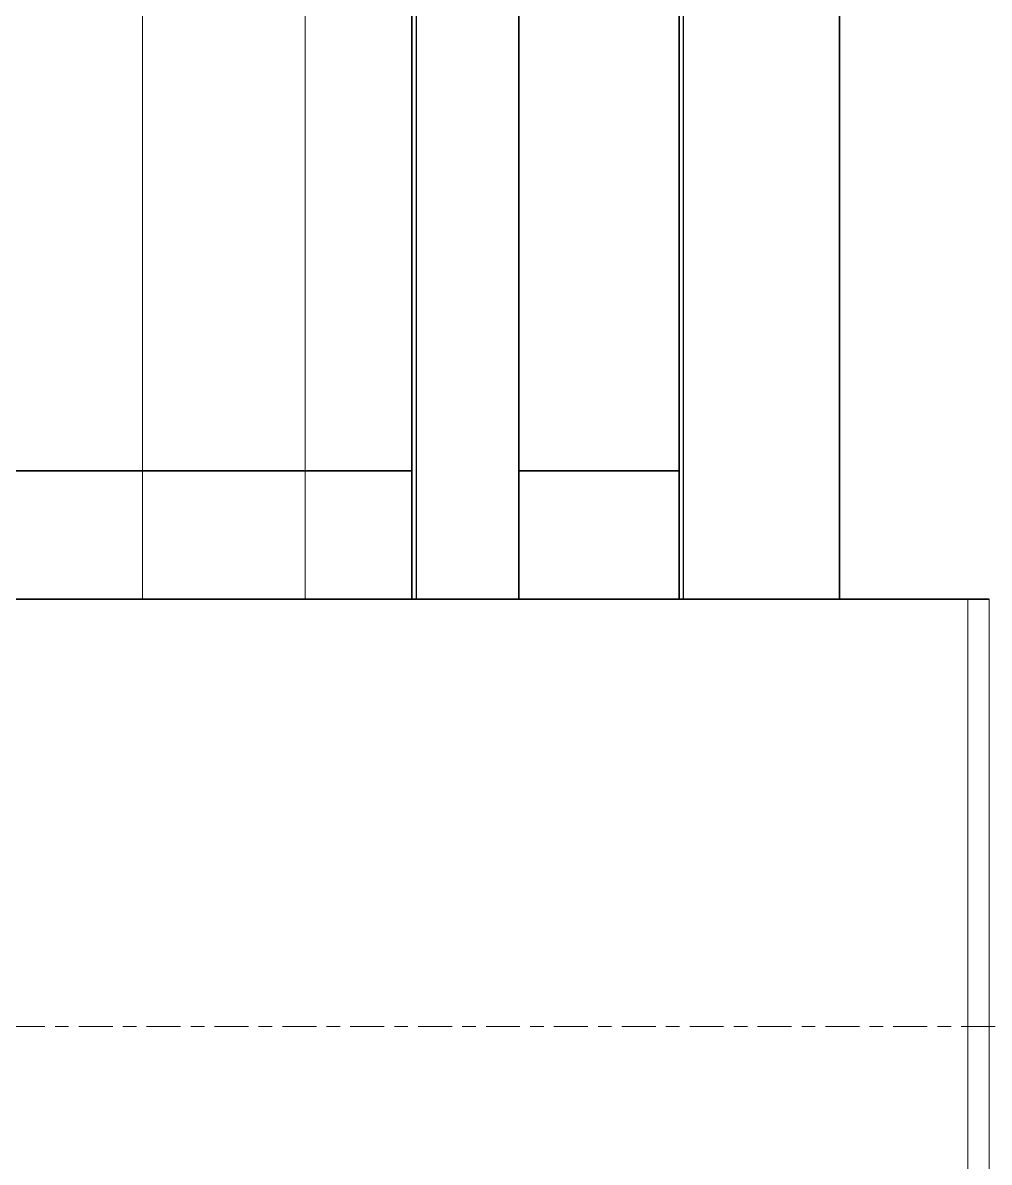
# Model space of a CAD drawing. Header units: millimetres. Extents: x -1379 to 1385823, y -4884429 to 548763.
# Drawn here: x 621381 to 621833, y -2295910 to -2295376 of the extents above; entities that cross this region are included whole.
import ezdxf

# ---------------------------------------------------------------- set-up
doc = ezdxf.new("R2010")
doc.units = ezdxf.units.MM
doc.linetypes.add('Centre', pattern=[31.75, 6.35, -4.7625, 15.875, -4.7625])
doc.layers.add('000 - CONCRETE_EX_LOUVERS_DEF_SUB', color=250, linetype='Continuous', plot=False)
for name, color, linetype, lineweight in [('A-FLOR-LEVL', 3, 'Continuous', 9), ('A-GLAZ-CURT', 2, 'Continuous', 35), ('WALL-E', 2, 'Continuous', 50)]:
    doc.layers.add(name, color=color, linetype=linetype, lineweight=lineweight)

# ---------------------------------------------------------------- blocks, each defined once
blk = doc.blocks.new('DPA_CP_Entrance Louver Grill Vertical Z - Louver Grill Vertical Z-5247632-IV01 - ELEVATION 4')
at = {"layer": '000 - CONCRETE_EX_LOUVERS_DEF_SUB'}
for p, q in [((2315227.73, 109825), (2315227.73, 111625)), ((2315277.73, 111625), (2315277.73, 109825)), ((2315277.73, 109825), (2315277.73, 111625)), ((2315277.73, 111625), (2315277.73, 109825)), ((2315277.73, 109825), (2315277.73, 111625)), ((2315352.73, 111625), (2315352.73, 109825)), ((2315352.73, 109825), (2315352.73, 111625)), ((2315352.73, 111625), (2315352.73, 109825)), ((2315352.73, 109825), (2315352.73, 111625)), ((2315354.73, 109825), (2315354.73, 111625)), ((2315354.73, 109825), (2315354.73, 111625)), ((2315427.73, 111625), (2315427.73, 109825)), ((2315427.73, 111625), (2315427.73, 109825)), ((2315427.73, 109825), (2315427.73, 111625)), ((2315427.73, 109825), (2315427.73, 111625)), ((2315227.73, 109885), (2315227.73, 111575)), ((2315227.73, 109885), (2315227.73, 111575)), ((2315227.73, 109885), (2315227.73, 111575)), ((2315277.73, 109825), (2315277.73, 109885)), ((2315277.73, 109885), (2315352.73, 109885)), ((2315352.73, 109885), (2315277.73, 109885)), ((2315277.73, 109885), (2315277.73, 109825)), ((2315352.73, 109885), (2315352.73, 109825)), ((2315352.73, 109825), (2315352.73, 109885)), ((2315277.73, 109825), (2315227.73, 109825)), ((2315227.73, 109825), (2315277.73, 109825)), ((2315277.73, 109825), (2315227.73, 109825)), ((2315227.73, 109825), (2315277.73, 109825)), ((2315352.73, 109825), (2315277.73, 109825)), ((2315277.73, 109825), (2315352.73, 109825)), ((2315353.33, 109825), (2315354.73, 109825)), ((2315427.73, 109825), (2315353.33, 109825)), ((2315353.33, 109825), (2315427.73, 109825)), ((2315354.73, 109825), (2315353.33, 109825)), ((2315354.73, 109825), (2315427.73, 109825)), ((2315427.73, 109825), (2315354.73, 109825))]:
    blk.add_line(p, q, dxfattribs=at)
blk = doc.blocks.new('GM_Louver Grill Vertical Z1 - Z Profile-5053999-IV01 - ELEVATION 4')
at = {"layer": '000 - CONCRETE_EX_LOUVERS_DEF_SUB', "lineweight": 9}
for p, q in [((2315352.73, 111625), (2315352.73, 109825)), ((2315352.73, 109825), (2315352.73, 111625)), ((2315427.73, 109825), (2315427.73, 111625)), ((2315427.73, 109825), (2315427.73, 111625)), ((2315427.73, 109825), (2315427.73, 111625)), ((2315353.33, 109825), (2315354.73, 109825)), ((2315425.73, 109825), (2315353.33, 109825)), ((2315354.73, 109825), (2315427.73, 109825)), ((2315427.73, 109825), (2315425.73, 109825))]:
    blk.add_line(p, q, dxfattribs=at)
blk = doc.blocks.new('DPA_CP_Entrance Louver Grill Vertical Z - Louver Grill Vertical Z-5053933-IV01 - ELEVATION 4')
at = {"layer": '000 - CONCRETE_EX_LOUVERS_DEF_SUB'}
for p, q in [((2315277.73, 111625), (2315277.73, 109825)), ((2315277.73, 109825), (2315277.73, 111625)), ((2315277.73, 111625), (2315277.73, 109825)), ((2315277.73, 109825), (2315277.73, 111625)), ((2315352.73, 111625), (2315352.73, 109825)), ((2315352.73, 109825), (2315352.73, 111625)), ((2315352.73, 111625), (2315352.73, 109825)), ((2315352.73, 109825), (2315352.73, 111625)), ((2315427.73, 111625), (2315427.73, 109825)), ((2315427.73, 111625), (2315427.73, 109825)), ((2315427.73, 109825), (2315427.73, 111625)), ((2315427.73, 109825), (2315427.73, 111625)), ((2315227.73, 109885), (2315227.73, 111575)), ((2315227.73, 109885), (2315227.73, 111575)), ((2315227.73, 109885), (2315227.73, 111575)), ((2315227.73, 109885), (2315227.73, 111575)), ((2315277.73, 109825), (2315277.73, 109885)), ((2315277.73, 109885), (2315352.73, 109885)), ((2315352.73, 109885), (2315277.73, 109885)), ((2315277.73, 109885), (2315277.73, 109825)), ((2315352.73, 109885), (2315352.73, 109825)), ((2315352.73, 109825), (2315352.73, 109885)), ((2315277.73, 109825), (2315227.73, 109825)), ((2315227.73, 109825), (2315277.73, 109825)), ((2315277.73, 109825), (2315227.73, 109825)), ((2315227.73, 109825), (2315277.73, 109825)), ((2315352.73, 109825), (2315277.73, 109825)), ((2315277.73, 109825), (2315352.73, 109825)), ((2315353.33, 109825), (2315354.73, 109825)), ((2315427.73, 109825), (2315353.33, 109825)), ((2315353.33, 109825), (2315427.73, 109825)), ((2315354.73, 109825), (2315353.33, 109825)), ((2315354.73, 109825), (2315427.73, 109825)), ((2315427.73, 109825), (2315354.73, 109825))]:
    blk.add_line(p, q, dxfattribs=at)
blk = doc.blocks.new('DPA_CP_Entrance Louver Grill Vertical Z - Louver Grill Vertical Z-V168-IV01 - ELEVATION 4')
at = {"layer": '000 - CONCRETE_EX_LOUVERS_DEF_SUB'}
for p, q in [((2315277.73, 111625), (2315277.73, 109825)), ((2315277.73, 109825), (2315277.73, 111625)), ((2315277.73, 111625), (2315277.73, 109825)), ((2315277.73, 109825), (2315277.73, 111625)), ((2315352.73, 111625), (2315352.73, 109825)), ((2315352.73, 109825), (2315352.73, 111625)), ((2315352.73, 111625), (2315352.73, 109825)), ((2315352.73, 109825), (2315352.73, 111625)), ((2315427.73, 111625), (2315427.73, 109825)), ((2315427.73, 111625), (2315427.73, 109825)), ((2315427.73, 109825), (2315427.73, 111625)), ((2315427.73, 109825), (2315427.73, 111625)), ((2315227.73, 109885), (2315227.73, 111575)), ((2315227.73, 109885), (2315227.73, 111575)), ((2315227.73, 109885), (2315227.73, 111575)), ((2315227.73, 109885), (2315227.73, 111575)), ((2315277.73, 109825), (2315277.73, 109885)), ((2315277.73, 109885), (2315352.73, 109885)), ((2315352.73, 109885), (2315277.73, 109885)), ((2315277.73, 109885), (2315277.73, 109825)), ((2315352.73, 109885), (2315352.73, 109825)), ((2315352.73, 109825), (2315352.73, 109885)), ((2315277.73, 109825), (2315227.73, 109825)), ((2315227.73, 109825), (2315277.73, 109825)), ((2315277.73, 109825), (2315227.73, 109825)), ((2315227.73, 109825), (2315277.73, 109825)), ((2315352.73, 109825), (2315277.73, 109825)), ((2315277.73, 109825), (2315352.73, 109825)), ((2315353.33, 109825), (2315354.73, 109825)), ((2315427.73, 109825), (2315353.33, 109825)), ((2315353.33, 109825), (2315427.73, 109825)), ((2315354.73, 109825), (2315353.33, 109825)), ((2315354.73, 109825), (2315427.73, 109825)), ((2315427.73, 109825), (2315354.73, 109825))]:
    blk.add_line(p, q, dxfattribs=at)
blk = doc.blocks.new('GM_Louver Grill Vertical Z1 - Z Profile-V169-IV01 - ELEVATION 4')
at = {"layer": '000 - CONCRETE_EX_LOUVERS_DEF_SUB', "lineweight": 9}
for p, q in [((2315352.73, 111625), (2315352.73, 109825)), ((2315352.73, 109825), (2315352.73, 111625)), ((2315427.73, 109825), (2315427.73, 111625)), ((2315427.73, 109825), (2315427.73, 111625)), ((2315427.73, 109825), (2315427.73, 111625)), ((2315353.33, 109825), (2315354.73, 109825)), ((2315425.73, 109825), (2315353.33, 109825)), ((2315354.73, 109825), (2315427.73, 109825)), ((2315427.73, 109825), (2315425.73, 109825))]:
    blk.add_line(p, q, dxfattribs=at)
blk = doc.blocks.new('GM_Louver Grill Vertical Z1 - Z Profile-V170-IV01 - ELEVATION 4')
at = {"layer": '000 - CONCRETE_EX_LOUVERS_DEF_SUB', "lineweight": 9}
for p, q in [((2315352.73, 111625), (2315352.73, 109825)), ((2315352.73, 109825), (2315352.73, 111625)), ((2315427.73, 109825), (2315427.73, 111625)), ((2315427.73, 109825), (2315427.73, 111625)), ((2315427.73, 109825), (2315427.73, 111625)), ((2315353.33, 109825), (2315354.73, 109825)), ((2315425.73, 109825), (2315353.33, 109825)), ((2315354.73, 109825), (2315427.73, 109825)), ((2315427.73, 109825), (2315425.73, 109825))]:
    blk.add_line(p, q, dxfattribs=at)
blk = doc.blocks.new('GM_Louver Grill Vertical Z1 - Z Profile-V171-IV01 - ELEVATION 4')
at = {"layer": '000 - CONCRETE_EX_LOUVERS_DEF_SUB', "lineweight": 9}
for p, q in [((2315352.73, 111625), (2315352.73, 109825)), ((2315352.73, 109825), (2315352.73, 111625)), ((2315427.73, 109825), (2315427.73, 111625)), ((2315427.73, 109825), (2315427.73, 111625)), ((2315427.73, 109825), (2315427.73, 111625)), ((2315353.33, 109825), (2315354.73, 109825)), ((2315425.73, 109825), (2315353.33, 109825)), ((2315354.73, 109825), (2315427.73, 109825)), ((2315427.73, 109825), (2315425.73, 109825))]:
    blk.add_line(p, q, dxfattribs=at)
blk = doc.blocks.new('GM_Louver Grill Vertical Z1 - Z Profile-V172-IV01 - ELEVATION 4')
at = {"layer": '000 - CONCRETE_EX_LOUVERS_DEF_SUB', "lineweight": 9}
for p, q in [((2315352.73, 111625), (2315352.73, 109825)), ((2315352.73, 109825), (2315352.73, 111625)), ((2315427.73, 109825), (2315427.73, 111625)), ((2315427.73, 109825), (2315427.73, 111625)), ((2315427.73, 109825), (2315427.73, 111625)), ((2315353.33, 109825), (2315354.73, 109825)), ((2315425.73, 109825), (2315353.33, 109825)), ((2315354.73, 109825), (2315427.73, 109825)), ((2315427.73, 109825), (2315425.73, 109825))]:
    blk.add_line(p, q, dxfattribs=at)
blk = doc.blocks.new('DPA_CP_Entrance Louver Grill Vertical Z - Louver Grill Vertical Z-5243039-IV01 - ELEVATION 4')
at = {"layer": '000 - CONCRETE_EX_LOUVERS_DEF_SUB'}
for p, q in [((2315277.73, 111625), (2315277.73, 109825)), ((2315277.73, 109825), (2315277.73, 111625)), ((2315277.73, 109825), (2315277.73, 111625)), ((2315277.73, 109825), (2315277.73, 111625)), ((2315227.73, 109885), (2315227.73, 111575)), ((2315227.73, 109885), (2315227.73, 111575)), ((2315227.73, 111575), (2315227.73, 109885)), ((2315227.73, 109885), (2315227.73, 111575)), ((2315227.73, 109885), (2315227.73, 111575)), ((2315227.73, 109885), (2315227.73, 111575)), ((2315227.73, 109885), (2313960.23, 109885)), ((2315227.73, 109885), (2313960.23, 109885)), ((2313960.23, 109885), (2315227.73, 109885)), ((2315227.73, 109885), (2313960.23, 109885)), ((2315277.73, 109825), (2315277.73, 109885)), ((2315277.73, 109885), (2315277.73, 109825)), ((2313909.73, 109825), (2315277.73, 109825)), ((2315277.73, 109825), (2313909.73, 109825)), ((2315277.73, 109825), (2315227.73, 109825)), ((2315227.73, 109825), (2315277.73, 109825)), ((2315227.73, 109825), (2315229.73, 109825)), ((2315277.73, 109825), (2315227.73, 109825)), ((2315229.73, 109825), (2315277.73, 109825))]:
    blk.add_line(p, q, dxfattribs=at)
blk = doc.blocks.new('GM_Louver Grill Vertical Z1 - Z Profile-V173-IV01 - ELEVATION 4')
at = {"layer": '000 - CONCRETE_EX_LOUVERS_DEF_SUB', "lineweight": 9}
blk.add_line((2315227.73, 109885), (2315227.73, 111575), dxfattribs=at)
blk = doc.blocks.new('DPA_CP_Entrance Louver Grill Vertical Z - Louver Grill Vertical Z-5242974-IV01 - ELEVATION 4')
at = {"layer": '000 - CONCRETE_EX_LOUVERS_DEF_SUB'}
for p, q in [((2315227.73, 111625), (2315227.73, 109825)), ((2315227.73, 109825), (2315227.73, 111625)), ((2315229.73, 111625), (2315229.73, 109825)), ((2315229.73, 111625), (2315229.73, 109825)), ((2315277.73, 109825), (2315277.73, 111625)), ((2315277.73, 109825), (2315277.73, 111625)), ((2315277.73, 111625), (2315277.73, 109825)), ((2315277.73, 111625), (2315277.73, 109825)), ((2315227.73, 111575), (2315227.73, 109885)), ((2315227.73, 109885), (2315227.73, 111575)), ((2315227.73, 111575), (2315227.73, 109885)), ((2315227.73, 109885), (2315227.73, 111575)), ((2313960.23, 109885), (2315227.73, 109885)), ((2313960.23, 109885), (2315227.73, 109885)), ((2315227.73, 109885), (2313960.23, 109885)), ((2313960.23, 109885), (2315227.73, 109885)), ((2315277.73, 109825), (2315277.73, 109885)), ((2315277.73, 109885), (2315277.73, 109825)), ((2315277.73, 109825), (2313910.23, 109825)), ((2313910.23, 109825), (2315277.73, 109825)), ((2315227.73, 109825), (2315277.73, 109825)), ((2315277.73, 109825), (2315227.73, 109825)), ((2315227.73, 109825), (2315277.73, 109825)), ((2315229.73, 109825), (2315227.73, 109825)), ((2315277.73, 109825), (2315229.73, 109825))]:
    blk.add_line(p, q, dxfattribs=at)
blk = doc.blocks.new('GM_Louver Grill Vertical Z1 - Z Profile-V175-IV01 - ELEVATION 4')
at = {"layer": '000 - CONCRETE_EX_LOUVERS_DEF_SUB', "lineweight": 9}
blk.add_line((2311866.48, 109825), (2311866.48, 111625), dxfattribs=at)
blk = doc.blocks.new('DPA_Curved type B 1 - Curved Type B-5847192-IV01 - ELEVATION 4')
at = {"layer": 'A-GLAZ-CURT'}
for p, q in [((2313909.73, 109825), (2315497.73, 109825)), ((2315447.73, 109825), (2314703.73, 109825)), ((2315497.73, 109825), (2315447.73, 109825))]:
    blk.add_line(p, q, dxfattribs=at)

msp = doc.modelspace()

# ---------------------------------------------------------------- linework, layer by layer
at = {"layer": '000 - CONCRETE_EX_LOUVERS_DEF_SUB', "lineweight": 9}
for p, q in [((617707.78, -2295645.96), (621832.78, -2295645.96)), ((621822.78, -2295645.96), (620249.78, -2295645.96)), ((621562.78, -2295645.96), (621362.78, -2295645.96)), ((621362.78, -2295645.96), (621562.78, -2295645.96)), ((621832.78, -2295645.96), (621822.78, -2295645.96))]:
    msp.add_line(p, q, dxfattribs=at)
at = {"layer": 'A-FLOR-LEVL', "linetype": 'Centre'}
msp.add_line((601234.56, -2295845.96), (631213.66, -2295845.96), dxfattribs=at)
at = {"layer": 'WALL-E', "lineweight": 9}
for p, q in [((621812.78, -2295645.96), (617249.78, -2295645.96)), ((617249.78, -2295645.96), (621562.78, -2295645.96)), ((621562.78, -2295645.96), (617249.78, -2295645.96)), ((617249.78, -2295645.96), (621812.78, -2295645.96)), ((621822.78, -2298695.96), (621822.78, -2295645.96)), ((621822.78, -2295645.96), (621822.78, -2298695.96)), ((621832.78, -2295645.96), (621832.78, -2301795.96)), ((621832.78, -2295645.96), (621832.78, -2301795.96))]:
    msp.add_line(p, q, dxfattribs=at)

# ---------------------------------------------------------------- block references
at = {"layer": '000 - CONCRETE_EX_LOUVERS_DEF_SUB'}
for name, p in [('DPA_CP_Entrance Louver Grill Vertical Z - Louver Grill Vertical Z-5243039-IV01 - ELEVATION 4', (-1693664.95, -2405470.96)), ('DPA_CP_Entrance Louver Grill Vertical Z - Louver Grill Vertical Z-5242974-IV01 - ELEVATION 4', (-1693664.95, -2405470.96)), ('GM_Louver Grill Vertical Z1 - Z Profile-V175-IV01 - ELEVATION 4', (-1690429.8, -2405470.96)), ('GM_Louver Grill Vertical Z1 - Z Profile-V175-IV01 - ELEVATION 4', (-1690353.7, -2405470.96)), ('DPA_CP_Entrance Louver Grill Vertical Z - Louver Grill Vertical Z-5247632-IV01 - ELEVATION 4', (-1693664.95, -2405470.96)), ('DPA_CP_Entrance Louver Grill Vertical Z - Louver Grill Vertical Z-5053933-IV01 - ELEVATION 4', (-1693664.95, -2405470.96)), ('DPA_CP_Entrance Louver Grill Vertical Z - Louver Grill Vertical Z-5053933-IV01 - ELEVATION 4', (-1693664.95, -2405470.96)), ('DPA_CP_Entrance Louver Grill Vertical Z - Louver Grill Vertical Z-5053933-IV01 - ELEVATION 4', (-1693664.95, -2405470.96)), ('DPA_CP_Entrance Louver Grill Vertical Z - Louver Grill Vertical Z-5053933-IV01 - ELEVATION 4', (-1693664.95, -2405470.96)), ('DPA_CP_Entrance Louver Grill Vertical Z - Louver Grill Vertical Z-5053933-IV01 - ELEVATION 4', (-1693664.95, -2405470.96)), ('DPA_CP_Entrance Louver Grill Vertical Z - Louver Grill Vertical Z-5053933-IV01 - ELEVATION 4', (-1693664.95, -2405470.96)), ('DPA_CP_Entrance Louver Grill Vertical Z - Louver Grill Vertical Z-5053933-IV01 - ELEVATION 4', (-1693664.95, -2405470.96)), ('DPA_CP_Entrance Louver Grill Vertical Z - Louver Grill Vertical Z-5053933-IV01 - ELEVATION 4', (-1693664.95, -2405470.96)), ('DPA_CP_Entrance Louver Grill Vertical Z - Louver Grill Vertical Z-5053933-IV01 - ELEVATION 4', (-1693664.95, -2405470.96)), ('DPA_CP_Entrance Louver Grill Vertical Z - Louver Grill Vertical Z-V168-IV01 - ELEVATION 4', (-1693664.95, -2405470.96)), ('GM_Louver Grill Vertical Z1 - Z Profile-5053999-IV01 - ELEVATION 4', (-1693664.95, -2405470.96)), ('GM_Louver Grill Vertical Z1 - Z Profile-5053999-IV01 - ELEVATION 4', (-1693664.95, -2405470.96)), ('GM_Louver Grill Vertical Z1 - Z Profile-5053999-IV01 - ELEVATION 4', (-1693664.95, -2405470.96)), ('GM_Louver Grill Vertical Z1 - Z Profile-5053999-IV01 - ELEVATION 4', (-1693664.95, -2405470.96)), ('GM_Louver Grill Vertical Z1 - Z Profile-5053999-IV01 - ELEVATION 4', (-1693664.95, -2405470.96)), ('GM_Louver Grill Vertical Z1 - Z Profile-5053999-IV01 - ELEVATION 4', (-1693664.95, -2405470.96)), ('GM_Louver Grill Vertical Z1 - Z Profile-5053999-IV01 - ELEVATION 4', (-1693664.95, -2405470.96)), ('GM_Louver Grill Vertical Z1 - Z Profile-5053999-IV01 - ELEVATION 4', (-1693664.95, -2405470.96)), ('GM_Louver Grill Vertical Z1 - Z Profile-5053999-IV01 - ELEVATION 4', (-1693664.95, -2405470.96)), ('GM_Louver Grill Vertical Z1 - Z Profile-5053999-IV01 - ELEVATION 4', (-1693664.95, -2405470.96)), ('GM_Louver Grill Vertical Z1 - Z Profile-5053999-IV01 - ELEVATION 4', (-1693664.95, -2405470.96)), ('GM_Louver Grill Vertical Z1 - Z Profile-5053999-IV01 - ELEVATION 4', (-1693664.95, -2405470.96)), ('GM_Louver Grill Vertical Z1 - Z Profile-5053999-IV01 - ELEVATION 4', (-1693664.95, -2405470.96)), ('GM_Louver Grill Vertical Z1 - Z Profile-5053999-IV01 - ELEVATION 4', (-1693664.95, -2405470.96)), ('GM_Louver Grill Vertical Z1 - Z Profile-5053999-IV01 - ELEVATION 4', (-1693664.95, -2405470.96)), ('GM_Louver Grill Vertical Z1 - Z Profile-5053999-IV01 - ELEVATION 4', (-1693664.95, -2405470.96)), ('GM_Louver Grill Vertical Z1 - Z Profile-5053999-IV01 - ELEVATION 4', (-1693664.95, -2405470.96)), ('GM_Louver Grill Vertical Z1 - Z Profile-5053999-IV01 - ELEVATION 4', (-1693664.95, -2405470.96)), ('GM_Louver Grill Vertical Z1 - Z Profile-5053999-IV01 - ELEVATION 4', (-1693664.95, -2405470.96)), ('GM_Louver Grill Vertical Z1 - Z Profile-5053999-IV01 - ELEVATION 4', (-1693664.95, -2405470.96)), ('GM_Louver Grill Vertical Z1 - Z Profile-5053999-IV01 - ELEVATION 4', (-1693664.95, -2405470.96)), ('GM_Louver Grill Vertical Z1 - Z Profile-5053999-IV01 - ELEVATION 4', (-1693664.95, -2405470.96)), ('GM_Louver Grill Vertical Z1 - Z Profile-5053999-IV01 - ELEVATION 4', (-1693664.95, -2405470.96)), ('GM_Louver Grill Vertical Z1 - Z Profile-5053999-IV01 - ELEVATION 4', (-1693664.95, -2405470.96)), ('GM_Louver Grill Vertical Z1 - Z Profile-5053999-IV01 - ELEVATION 4', (-1693664.95, -2405470.96)), ('GM_Louver Grill Vertical Z1 - Z Profile-5053999-IV01 - ELEVATION 4', (-1693664.95, -2405470.96)), ('GM_Louver Grill Vertical Z1 - Z Profile-5053999-IV01 - ELEVATION 4', (-1693664.95, -2405470.96)), ('GM_Louver Grill Vertical Z1 - Z Profile-5053999-IV01 - ELEVATION 4', (-1693664.95, -2405470.96)), ('GM_Louver Grill Vertical Z1 - Z Profile-5053999-IV01 - ELEVATION 4', (-1693664.95, -2405470.96)), ('GM_Louver Grill Vertical Z1 - Z Profile-5053999-IV01 - ELEVATION 4', (-1693664.95, -2405470.96)), ('GM_Louver Grill Vertical Z1 - Z Profile-5053999-IV01 - ELEVATION 4', (-1693664.95, -2405470.96)), ('GM_Louver Grill Vertical Z1 - Z Profile-5053999-IV01 - ELEVATION 4', (-1693664.95, -2405470.96)), ('GM_Louver Grill Vertical Z1 - Z Profile-V169-IV01 - ELEVATION 4', (-1693664.95, -2405470.96)), ('GM_Louver Grill Vertical Z1 - Z Profile-V169-IV01 - ELEVATION 4', (-1693664.95, -2405470.96)), ('GM_Louver Grill Vertical Z1 - Z Profile-V169-IV01 - ELEVATION 4', (-1693664.95, -2405470.96)), ('GM_Louver Grill Vertical Z1 - Z Profile-V169-IV01 - ELEVATION 4', (-1693664.95, -2405470.96)), ('GM_Louver Grill Vertical Z1 - Z Profile-V169-IV01 - ELEVATION 4', (-1693664.95, -2405470.96)), ('GM_Louver Grill Vertical Z1 - Z Profile-V169-IV01 - ELEVATION 4', (-1693664.95, -2405470.96)), ('GM_Louver Grill Vertical Z1 - Z Profile-V169-IV01 - ELEVATION 4', (-1693664.95, -2405470.96)), ('GM_Louver Grill Vertical Z1 - Z Profile-V169-IV01 - ELEVATION 4', (-1693664.95, -2405470.96)), ('GM_Louver Grill Vertical Z1 - Z Profile-V169-IV01 - ELEVATION 4', (-1693664.95, -2405470.96)), ('GM_Louver Grill Vertical Z1 - Z Profile-V169-IV01 - ELEVATION 4', (-1693664.95, -2405470.96)), ('GM_Louver Grill Vertical Z1 - Z Profile-V169-IV01 - ELEVATION 4', (-1693664.95, -2405470.96)), ('GM_Louver Grill Vertical Z1 - Z Profile-V169-IV01 - ELEVATION 4', (-1693664.95, -2405470.96)), ('GM_Louver Grill Vertical Z1 - Z Profile-V169-IV01 - ELEVATION 4', (-1693664.95, -2405470.96)), ('GM_Louver Grill Vertical Z1 - Z Profile-5053999-IV01 - ELEVATION 4', (-1693664.95, -2405470.96)), ('GM_Louver Grill Vertical Z1 - Z Profile-5053999-IV01 - ELEVATION 4', (-1693664.95, -2405470.96)), ('GM_Louver Grill Vertical Z1 - Z Profile-5053999-IV01 - ELEVATION 4', (-1693664.95, -2405470.96)), ('GM_Louver Grill Vertical Z1 - Z Profile-5053999-IV01 - ELEVATION 4', (-1693664.95, -2405470.96)), ('GM_Louver Grill Vertical Z1 - Z Profile-V169-IV01 - ELEVATION 4', (-1693664.95, -2405470.96)), ('GM_Louver Grill Vertical Z1 - Z Profile-5053999-IV01 - ELEVATION 4', (-1693664.95, -2405470.96)), ('GM_Louver Grill Vertical Z1 - Z Profile-V169-IV01 - ELEVATION 4', (-1693664.95, -2405470.96)), ('GM_Louver Grill Vertical Z1 - Z Profile-V169-IV01 - ELEVATION 4', (-1693664.95, -2405470.96)), ('GM_Louver Grill Vertical Z1 - Z Profile-V169-IV01 - ELEVATION 4', (-1693664.95, -2405470.96)), ('GM_Louver Grill Vertical Z1 - Z Profile-V169-IV01 - ELEVATION 4', (-1693664.95, -2405470.96)), ('GM_Louver Grill Vertical Z1 - Z Profile-V169-IV01 - ELEVATION 4', (-1693664.95, -2405470.96)), ('GM_Louver Grill Vertical Z1 - Z Profile-V169-IV01 - ELEVATION 4', (-1693664.95, -2405470.96)), ('GM_Louver Grill Vertical Z1 - Z Profile-V169-IV01 - ELEVATION 4', (-1693664.95, -2405470.96)), ('GM_Louver Grill Vertical Z1 - Z Profile-V169-IV01 - ELEVATION 4', (-1693664.95, -2405470.96)), ('GM_Louver Grill Vertical Z1 - Z Profile-V169-IV01 - ELEVATION 4', (-1693664.95, -2405470.96)), ('GM_Louver Grill Vertical Z1 - Z Profile-V169-IV01 - ELEVATION 4', (-1693664.95, -2405470.96)), ('GM_Louver Grill Vertical Z1 - Z Profile-V169-IV01 - ELEVATION 4', (-1693664.95, -2405470.96)), ('GM_Louver Grill Vertical Z1 - Z Profile-V169-IV01 - ELEVATION 4', (-1693664.95, -2405470.96)), ('GM_Louver Grill Vertical Z1 - Z Profile-V169-IV01 - ELEVATION 4', (-1693664.95, -2405470.96)), ('GM_Louver Grill Vertical Z1 - Z Profile-V169-IV01 - ELEVATION 4', (-1693664.95, -2405470.96)), ('GM_Louver Grill Vertical Z1 - Z Profile-V169-IV01 - ELEVATION 4', (-1693664.95, -2405470.96)), ('GM_Louver Grill Vertical Z1 - Z Profile-V169-IV01 - ELEVATION 4', (-1693664.95, -2405470.96)), ('GM_Louver Grill Vertical Z1 - Z Profile-V169-IV01 - ELEVATION 4', (-1693664.95, -2405470.96)), ('GM_Louver Grill Vertical Z1 - Z Profile-V169-IV01 - ELEVATION 4', (-1693664.95, -2405470.96)), ('GM_Louver Grill Vertical Z1 - Z Profile-V169-IV01 - ELEVATION 4', (-1693664.95, -2405470.96)), ('GM_Louver Grill Vertical Z1 - Z Profile-V169-IV01 - ELEVATION 4', (-1693664.95, -2405470.96)), ('GM_Louver Grill Vertical Z1 - Z Profile-V169-IV01 - ELEVATION 4', (-1693664.95, -2405470.96)), ('GM_Louver Grill Vertical Z1 - Z Profile-V169-IV01 - ELEVATION 4', (-1693664.95, -2405470.96)), ('GM_Louver Grill Vertical Z1 - Z Profile-V169-IV01 - ELEVATION 4', (-1693664.95, -2405470.96)), ('GM_Louver Grill Vertical Z1 - Z Profile-V169-IV01 - ELEVATION 4', (-1693664.95, -2405470.96)), ('GM_Louver Grill Vertical Z1 - Z Profile-V169-IV01 - ELEVATION 4', (-1693664.95, -2405470.96)), ('GM_Louver Grill Vertical Z1 - Z Profile-V169-IV01 - ELEVATION 4', (-1693664.95, -2405470.96)), ('GM_Louver Grill Vertical Z1 - Z Profile-V169-IV01 - ELEVATION 4', (-1693664.95, -2405470.96)), ('GM_Louver Grill Vertical Z1 - Z Profile-V169-IV01 - ELEVATION 4', (-1693664.95, -2405470.96)), ('GM_Louver Grill Vertical Z1 - Z Profile-V169-IV01 - ELEVATION 4', (-1693664.95, -2405470.96)), ('GM_Louver Grill Vertical Z1 - Z Profile-V169-IV01 - ELEVATION 4', (-1693664.95, -2405470.96)), ('GM_Louver Grill Vertical Z1 - Z Profile-V169-IV01 - ELEVATION 4', (-1693664.95, -2405470.96)), ('GM_Louver Grill Vertical Z1 - Z Profile-V169-IV01 - ELEVATION 4', (-1693664.95, -2405470.96)), ('GM_Louver Grill Vertical Z1 - Z Profile-V169-IV01 - ELEVATION 4', (-1693664.95, -2405470.96)), ('GM_Louver Grill Vertical Z1 - Z Profile-V169-IV01 - ELEVATION 4', (-1693664.95, -2405470.96)), ('GM_Louver Grill Vertical Z1 - Z Profile-V169-IV01 - ELEVATION 4', (-1693664.95, -2405470.96)), ('GM_Louver Grill Vertical Z1 - Z Profile-V169-IV01 - ELEVATION 4', (-1693664.95, -2405470.96)), ('GM_Louver Grill Vertical Z1 - Z Profile-V169-IV01 - ELEVATION 4', (-1693664.95, -2405470.96)), ('GM_Louver Grill Vertical Z1 - Z Profile-V169-IV01 - ELEVATION 4', (-1693664.95, -2405470.96)), ('GM_Louver Grill Vertical Z1 - Z Profile-V170-IV01 - ELEVATION 4', (-1693664.95, -2405470.96)), ('GM_Louver Grill Vertical Z1 - Z Profile-V170-IV01 - ELEVATION 4', (-1693664.95, -2405470.96)), ('GM_Louver Grill Vertical Z1 - Z Profile-V170-IV01 - ELEVATION 4', (-1693664.95, -2405470.96)), ('GM_Louver Grill Vertical Z1 - Z Profile-V170-IV01 - ELEVATION 4', (-1693664.95, -2405470.96)), ('GM_Louver Grill Vertical Z1 - Z Profile-V170-IV01 - ELEVATION 4', (-1693664.95, -2405470.96)), ('GM_Louver Grill Vertical Z1 - Z Profile-V170-IV01 - ELEVATION 4', (-1693664.95, -2405470.96)), ('GM_Louver Grill Vertical Z1 - Z Profile-V170-IV01 - ELEVATION 4', (-1693664.95, -2405470.96)), ('GM_Louver Grill Vertical Z1 - Z Profile-V170-IV01 - ELEVATION 4', (-1693664.95, -2405470.96)), ('GM_Louver Grill Vertical Z1 - Z Profile-V170-IV01 - ELEVATION 4', (-1693664.95, -2405470.96)), ('GM_Louver Grill Vertical Z1 - Z Profile-V170-IV01 - ELEVATION 4', (-1693664.95, -2405470.96)), ('GM_Louver Grill Vertical Z1 - Z Profile-V170-IV01 - ELEVATION 4', (-1693664.95, -2405470.96)), ('GM_Louver Grill Vertical Z1 - Z Profile-V170-IV01 - ELEVATION 4', (-1693664.95, -2405470.96)), ('GM_Louver Grill Vertical Z1 - Z Profile-V170-IV01 - ELEVATION 4', (-1693664.95, -2405470.96)), ('GM_Louver Grill Vertical Z1 - Z Profile-V170-IV01 - ELEVATION 4', (-1693664.95, -2405470.96)), ('GM_Louver Grill Vertical Z1 - Z Profile-V170-IV01 - ELEVATION 4', (-1693664.95, -2405470.96)), ('GM_Louver Grill Vertical Z1 - Z Profile-V170-IV01 - ELEVATION 4', (-1693664.95, -2405470.96)), ('GM_Louver Grill Vertical Z1 - Z Profile-V170-IV01 - ELEVATION 4', (-1693664.95, -2405470.96)), ('GM_Louver Grill Vertical Z1 - Z Profile-V170-IV01 - ELEVATION 4', (-1693664.95, -2405470.96)), ('GM_Louver Grill Vertical Z1 - Z Profile-V170-IV01 - ELEVATION 4', (-1693664.95, -2405470.96)), ('GM_Louver Grill Vertical Z1 - Z Profile-V170-IV01 - ELEVATION 4', (-1693664.95, -2405470.96)), ('GM_Louver Grill Vertical Z1 - Z Profile-V170-IV01 - ELEVATION 4', (-1693664.95, -2405470.96)), ('GM_Louver Grill Vertical Z1 - Z Profile-V170-IV01 - ELEVATION 4', (-1693664.95, -2405470.96)), ('GM_Louver Grill Vertical Z1 - Z Profile-V170-IV01 - ELEVATION 4', (-1693664.95, -2405470.96)), ('GM_Louver Grill Vertical Z1 - Z Profile-V170-IV01 - ELEVATION 4', (-1693664.95, -2405470.96)), ('GM_Louver Grill Vertical Z1 - Z Profile-V170-IV01 - ELEVATION 4', (-1693664.95, -2405470.96)), ('GM_Louver Grill Vertical Z1 - Z Profile-V170-IV01 - ELEVATION 4', (-1693664.95, -2405470.96)), ('GM_Louver Grill Vertical Z1 - Z Profile-V170-IV01 - ELEVATION 4', (-1693664.95, -2405470.96)), ('GM_Louver Grill Vertical Z1 - Z Profile-V170-IV01 - ELEVATION 4', (-1693664.95, -2405470.96)), ('GM_Louver Grill Vertical Z1 - Z Profile-V170-IV01 - ELEVATION 4', (-1693664.95, -2405470.96)), ('GM_Louver Grill Vertical Z1 - Z Profile-V170-IV01 - ELEVATION 4', (-1693664.95, -2405470.96)), ('GM_Louver Grill Vertical Z1 - Z Profile-V170-IV01 - ELEVATION 4', (-1693664.95, -2405470.96)), ('GM_Louver Grill Vertical Z1 - Z Profile-V170-IV01 - ELEVATION 4', (-1693664.95, -2405470.96)), ('GM_Louver Grill Vertical Z1 - Z Profile-V170-IV01 - ELEVATION 4', (-1693664.95, -2405470.96)), ('GM_Louver Grill Vertical Z1 - Z Profile-V170-IV01 - ELEVATION 4', (-1693664.95, -2405470.96)), ('GM_Louver Grill Vertical Z1 - Z Profile-V170-IV01 - ELEVATION 4', (-1693664.95, -2405470.96)), ('GM_Louver Grill Vertical Z1 - Z Profile-V170-IV01 - ELEVATION 4', (-1693664.95, -2405470.96)), ('GM_Louver Grill Vertical Z1 - Z Profile-V170-IV01 - ELEVATION 4', (-1693664.95, -2405470.96)), ('GM_Louver Grill Vertical Z1 - Z Profile-V170-IV01 - ELEVATION 4', (-1693664.95, -2405470.96)), ('GM_Louver Grill Vertical Z1 - Z Profile-V171-IV01 - ELEVATION 4', (-1693664.95, -2405470.96)), ('GM_Louver Grill Vertical Z1 - Z Profile-V171-IV01 - ELEVATION 4', (-1693664.95, -2405470.96)), ('GM_Louver Grill Vertical Z1 - Z Profile-V171-IV01 - ELEVATION 4', (-1693664.95, -2405470.96)), ('GM_Louver Grill Vertical Z1 - Z Profile-V171-IV01 - ELEVATION 4', (-1693664.95, -2405470.96)), ('GM_Louver Grill Vertical Z1 - Z Profile-V170-IV01 - ELEVATION 4', (-1693664.95, -2405470.96)), ('GM_Louver Grill Vertical Z1 - Z Profile-V170-IV01 - ELEVATION 4', (-1693664.95, -2405470.96)), ('GM_Louver Grill Vertical Z1 - Z Profile-V170-IV01 - ELEVATION 4', (-1693664.95, -2405470.96)), ('GM_Louver Grill Vertical Z1 - Z Profile-V170-IV01 - ELEVATION 4', (-1693664.95, -2405470.96)), ('GM_Louver Grill Vertical Z1 - Z Profile-V170-IV01 - ELEVATION 4', (-1693664.95, -2405470.96)), ('GM_Louver Grill Vertical Z1 - Z Profile-V170-IV01 - ELEVATION 4', (-1693664.95, -2405470.96)), ('GM_Louver Grill Vertical Z1 - Z Profile-V170-IV01 - ELEVATION 4', (-1693664.95, -2405470.96)), ('GM_Louver Grill Vertical Z1 - Z Profile-V170-IV01 - ELEVATION 4', (-1693664.95, -2405470.96)), ('GM_Louver Grill Vertical Z1 - Z Profile-V170-IV01 - ELEVATION 4', (-1693664.95, -2405470.96)), ('GM_Louver Grill Vertical Z1 - Z Profile-V170-IV01 - ELEVATION 4', (-1693664.95, -2405470.96)), ('GM_Louver Grill Vertical Z1 - Z Profile-V170-IV01 - ELEVATION 4', (-1693664.95, -2405470.96)), ('GM_Louver Grill Vertical Z1 - Z Profile-V170-IV01 - ELEVATION 4', (-1693664.95, -2405470.96)), ('GM_Louver Grill Vertical Z1 - Z Profile-V170-IV01 - ELEVATION 4', (-1693664.95, -2405470.96)), ('GM_Louver Grill Vertical Z1 - Z Profile-V171-IV01 - ELEVATION 4', (-1693664.95, -2405470.96)), ('GM_Louver Grill Vertical Z1 - Z Profile-V170-IV01 - ELEVATION 4', (-1693664.95, -2405470.96)), ('GM_Louver Grill Vertical Z1 - Z Profile-V171-IV01 - ELEVATION 4', (-1693664.95, -2405470.96)), ('GM_Louver Grill Vertical Z1 - Z Profile-V171-IV01 - ELEVATION 4', (-1693664.95, -2405470.96)), ('GM_Louver Grill Vertical Z1 - Z Profile-V171-IV01 - ELEVATION 4', (-1693664.95, -2405470.96)), ('GM_Louver Grill Vertical Z1 - Z Profile-V171-IV01 - ELEVATION 4', (-1693664.95, -2405470.96)), ('GM_Louver Grill Vertical Z1 - Z Profile-V171-IV01 - ELEVATION 4', (-1693664.95, -2405470.96)), ('GM_Louver Grill Vertical Z1 - Z Profile-V171-IV01 - ELEVATION 4', (-1693664.95, -2405470.96)), ('GM_Louver Grill Vertical Z1 - Z Profile-V171-IV01 - ELEVATION 4', (-1693664.95, -2405470.96)), ('GM_Louver Grill Vertical Z1 - Z Profile-V171-IV01 - ELEVATION 4', (-1693664.95, -2405470.96)), ('GM_Louver Grill Vertical Z1 - Z Profile-V171-IV01 - ELEVATION 4', (-1693664.95, -2405470.96)), ('GM_Louver Grill Vertical Z1 - Z Profile-V171-IV01 - ELEVATION 4', (-1693664.95, -2405470.96)), ('GM_Louver Grill Vertical Z1 - Z Profile-V171-IV01 - ELEVATION 4', (-1693664.95, -2405470.96)), ('GM_Louver Grill Vertical Z1 - Z Profile-V171-IV01 - ELEVATION 4', (-1693664.95, -2405470.96)), ('GM_Louver Grill Vertical Z1 - Z Profile-V171-IV01 - ELEVATION 4', (-1693664.95, -2405470.96)), ('GM_Louver Grill Vertical Z1 - Z Profile-V171-IV01 - ELEVATION 4', (-1693664.95, -2405470.96)), ('GM_Louver Grill Vertical Z1 - Z Profile-V171-IV01 - ELEVATION 4', (-1693664.95, -2405470.96)), ('GM_Louver Grill Vertical Z1 - Z Profile-V171-IV01 - ELEVATION 4', (-1693664.95, -2405470.96)), ('GM_Louver Grill Vertical Z1 - Z Profile-V171-IV01 - ELEVATION 4', (-1693664.95, -2405470.96)), ('GM_Louver Grill Vertical Z1 - Z Profile-V171-IV01 - ELEVATION 4', (-1693664.95, -2405470.96)), ('GM_Louver Grill Vertical Z1 - Z Profile-V171-IV01 - ELEVATION 4', (-1693664.95, -2405470.96)), ('GM_Louver Grill Vertical Z1 - Z Profile-V172-IV01 - ELEVATION 4', (-1693664.95, -2405470.96)), ('GM_Louver Grill Vertical Z1 - Z Profile-V172-IV01 - ELEVATION 4', (-1693664.95, -2405470.96)), ('GM_Louver Grill Vertical Z1 - Z Profile-V172-IV01 - ELEVATION 4', (-1693664.95, -2405470.96)), ('GM_Louver Grill Vertical Z1 - Z Profile-V172-IV01 - ELEVATION 4', (-1693664.95, -2405470.96)), ('GM_Louver Grill Vertical Z1 - Z Profile-V172-IV01 - ELEVATION 4', (-1693664.95, -2405470.96)), ('GM_Louver Grill Vertical Z1 - Z Profile-V172-IV01 - ELEVATION 4', (-1693664.95, -2405470.96)), ('GM_Louver Grill Vertical Z1 - Z Profile-V172-IV01 - ELEVATION 4', (-1693664.95, -2405470.96)), ('GM_Louver Grill Vertical Z1 - Z Profile-V172-IV01 - ELEVATION 4', (-1693664.95, -2405470.96)), ('GM_Louver Grill Vertical Z1 - Z Profile-V172-IV01 - ELEVATION 4', (-1693664.95, -2405470.96)), ('GM_Louver Grill Vertical Z1 - Z Profile-V172-IV01 - ELEVATION 4', (-1693664.95, -2405470.96)), ('GM_Louver Grill Vertical Z1 - Z Profile-V172-IV01 - ELEVATION 4', (-1693664.95, -2405470.96)), ('GM_Louver Grill Vertical Z1 - Z Profile-V172-IV01 - ELEVATION 4', (-1693664.95, -2405470.96)), ('GM_Louver Grill Vertical Z1 - Z Profile-V172-IV01 - ELEVATION 4', (-1693664.95, -2405470.96)), ('GM_Louver Grill Vertical Z1 - Z Profile-V172-IV01 - ELEVATION 4', (-1693664.95, -2405470.96)), ('GM_Louver Grill Vertical Z1 - Z Profile-V172-IV01 - ELEVATION 4', (-1693664.95, -2405470.96)), ('GM_Louver Grill Vertical Z1 - Z Profile-V172-IV01 - ELEVATION 4', (-1693664.95, -2405470.96)), ('GM_Louver Grill Vertical Z1 - Z Profile-V172-IV01 - ELEVATION 4', (-1693664.95, -2405470.96)), ('GM_Louver Grill Vertical Z1 - Z Profile-V172-IV01 - ELEVATION 4', (-1693664.95, -2405470.96)), ('GM_Louver Grill Vertical Z1 - Z Profile-V172-IV01 - ELEVATION 4', (-1693664.95, -2405470.96)), ('GM_Louver Grill Vertical Z1 - Z Profile-V172-IV01 - ELEVATION 4', (-1693664.95, -2405470.96)), ('GM_Louver Grill Vertical Z1 - Z Profile-V172-IV01 - ELEVATION 4', (-1693664.95, -2405470.96)), ('GM_Louver Grill Vertical Z1 - Z Profile-V172-IV01 - ELEVATION 4', (-1693664.95, -2405470.96)), ('GM_Louver Grill Vertical Z1 - Z Profile-V172-IV01 - ELEVATION 4', (-1693664.95, -2405470.96)), ('GM_Louver Grill Vertical Z1 - Z Profile-V172-IV01 - ELEVATION 4', (-1693664.95, -2405470.96)), ('GM_Louver Grill Vertical Z1 - Z Profile-V172-IV01 - ELEVATION 4', (-1693664.95, -2405470.96)), ('GM_Louver Grill Vertical Z1 - Z Profile-V172-IV01 - ELEVATION 4', (-1693664.95, -2405470.96)), ('GM_Louver Grill Vertical Z1 - Z Profile-V172-IV01 - ELEVATION 4', (-1693664.95, -2405470.96)), ('GM_Louver Grill Vertical Z1 - Z Profile-V172-IV01 - ELEVATION 4', (-1693664.95, -2405470.96)), ('GM_Louver Grill Vertical Z1 - Z Profile-V172-IV01 - ELEVATION 4', (-1693664.95, -2405470.96)), ('GM_Louver Grill Vertical Z1 - Z Profile-5053999-IV01 - ELEVATION 4', (-1693664.95, -2405470.96)), ('GM_Louver Grill Vertical Z1 - Z Profile-V172-IV01 - ELEVATION 4', (-1693664.95, -2405470.96)), ('GM_Louver Grill Vertical Z1 - Z Profile-V172-IV01 - ELEVATION 4', (-1693664.95, -2405470.96)), ('GM_Louver Grill Vertical Z1 - Z Profile-V172-IV01 - ELEVATION 4', (-1693664.95, -2405470.96)), ('GM_Louver Grill Vertical Z1 - Z Profile-V172-IV01 - ELEVATION 4', (-1693664.95, -2405470.96)), ('GM_Louver Grill Vertical Z1 - Z Profile-V173-IV01 - ELEVATION 4', (-1693664.95, -2405470.96))]:
    msp.add_blockref(name, p, dxfattribs=at)
at = {"layer": 'A-GLAZ-CURT'}
msp.add_blockref('DPA_Curved type B 1 - Curved Type B-5847192-IV01 - ELEVATION 4', (-1693664.95, -2405470.96), dxfattribs=at)

doc.saveas('drawing.dxf')
